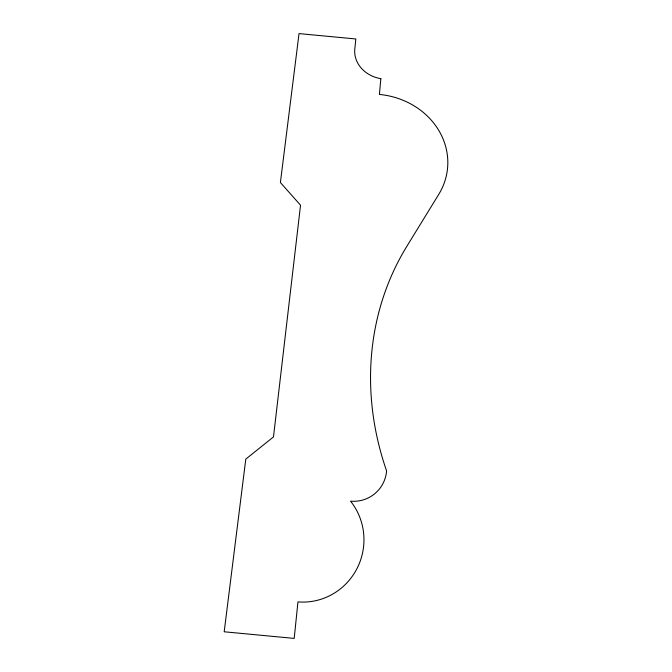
<?xml version="1.0" encoding="UTF-8"?>
<svg xmlns="http://www.w3.org/2000/svg" width="672" height="672" viewBox="0 0 672 672"><rect width="100%" height="100%" fill="white"/><g stroke="black" fill="none" stroke-linecap="round" stroke-linejoin="round"><path stroke-width="1.01" d="M380.848 78.691L379.403 94.441A74.6 66.856 6 0 1 438.732 194.393L406.879 246.263A295.84 265.003 39.4 0 0 386.585 470.887A33.298 33.104 40.8 0 1 350.532 501.161A61.69 60.194 -74.3 0 1 356.79 568.94A61.69 60.194 -74.3 0 1 297.956 601.885L294.202 638.4L224.188 631.781L245.792 459.11L273.479 436.926L300.535 205.204L280.4 182.532L299.032 33.6L355.841 38.968L354.732 49.77A31.29 26.922 6 0 0 380.848 78.691"/></g></svg>
